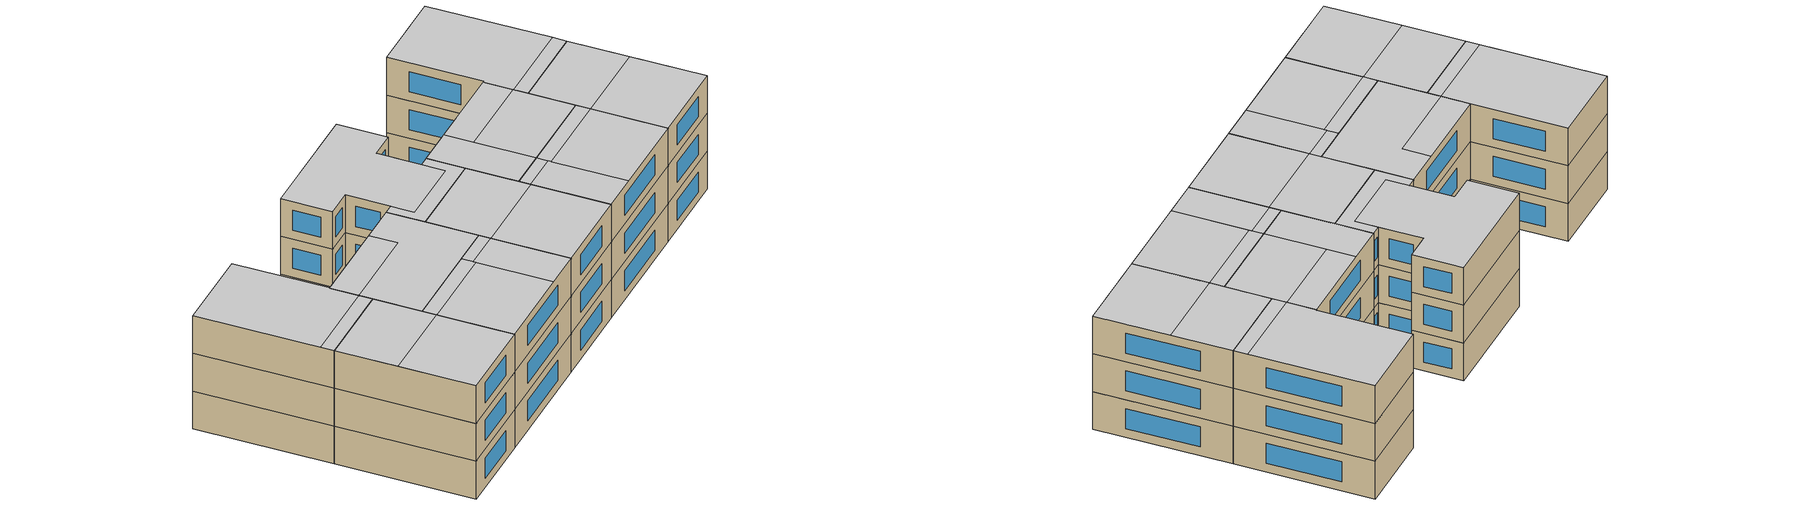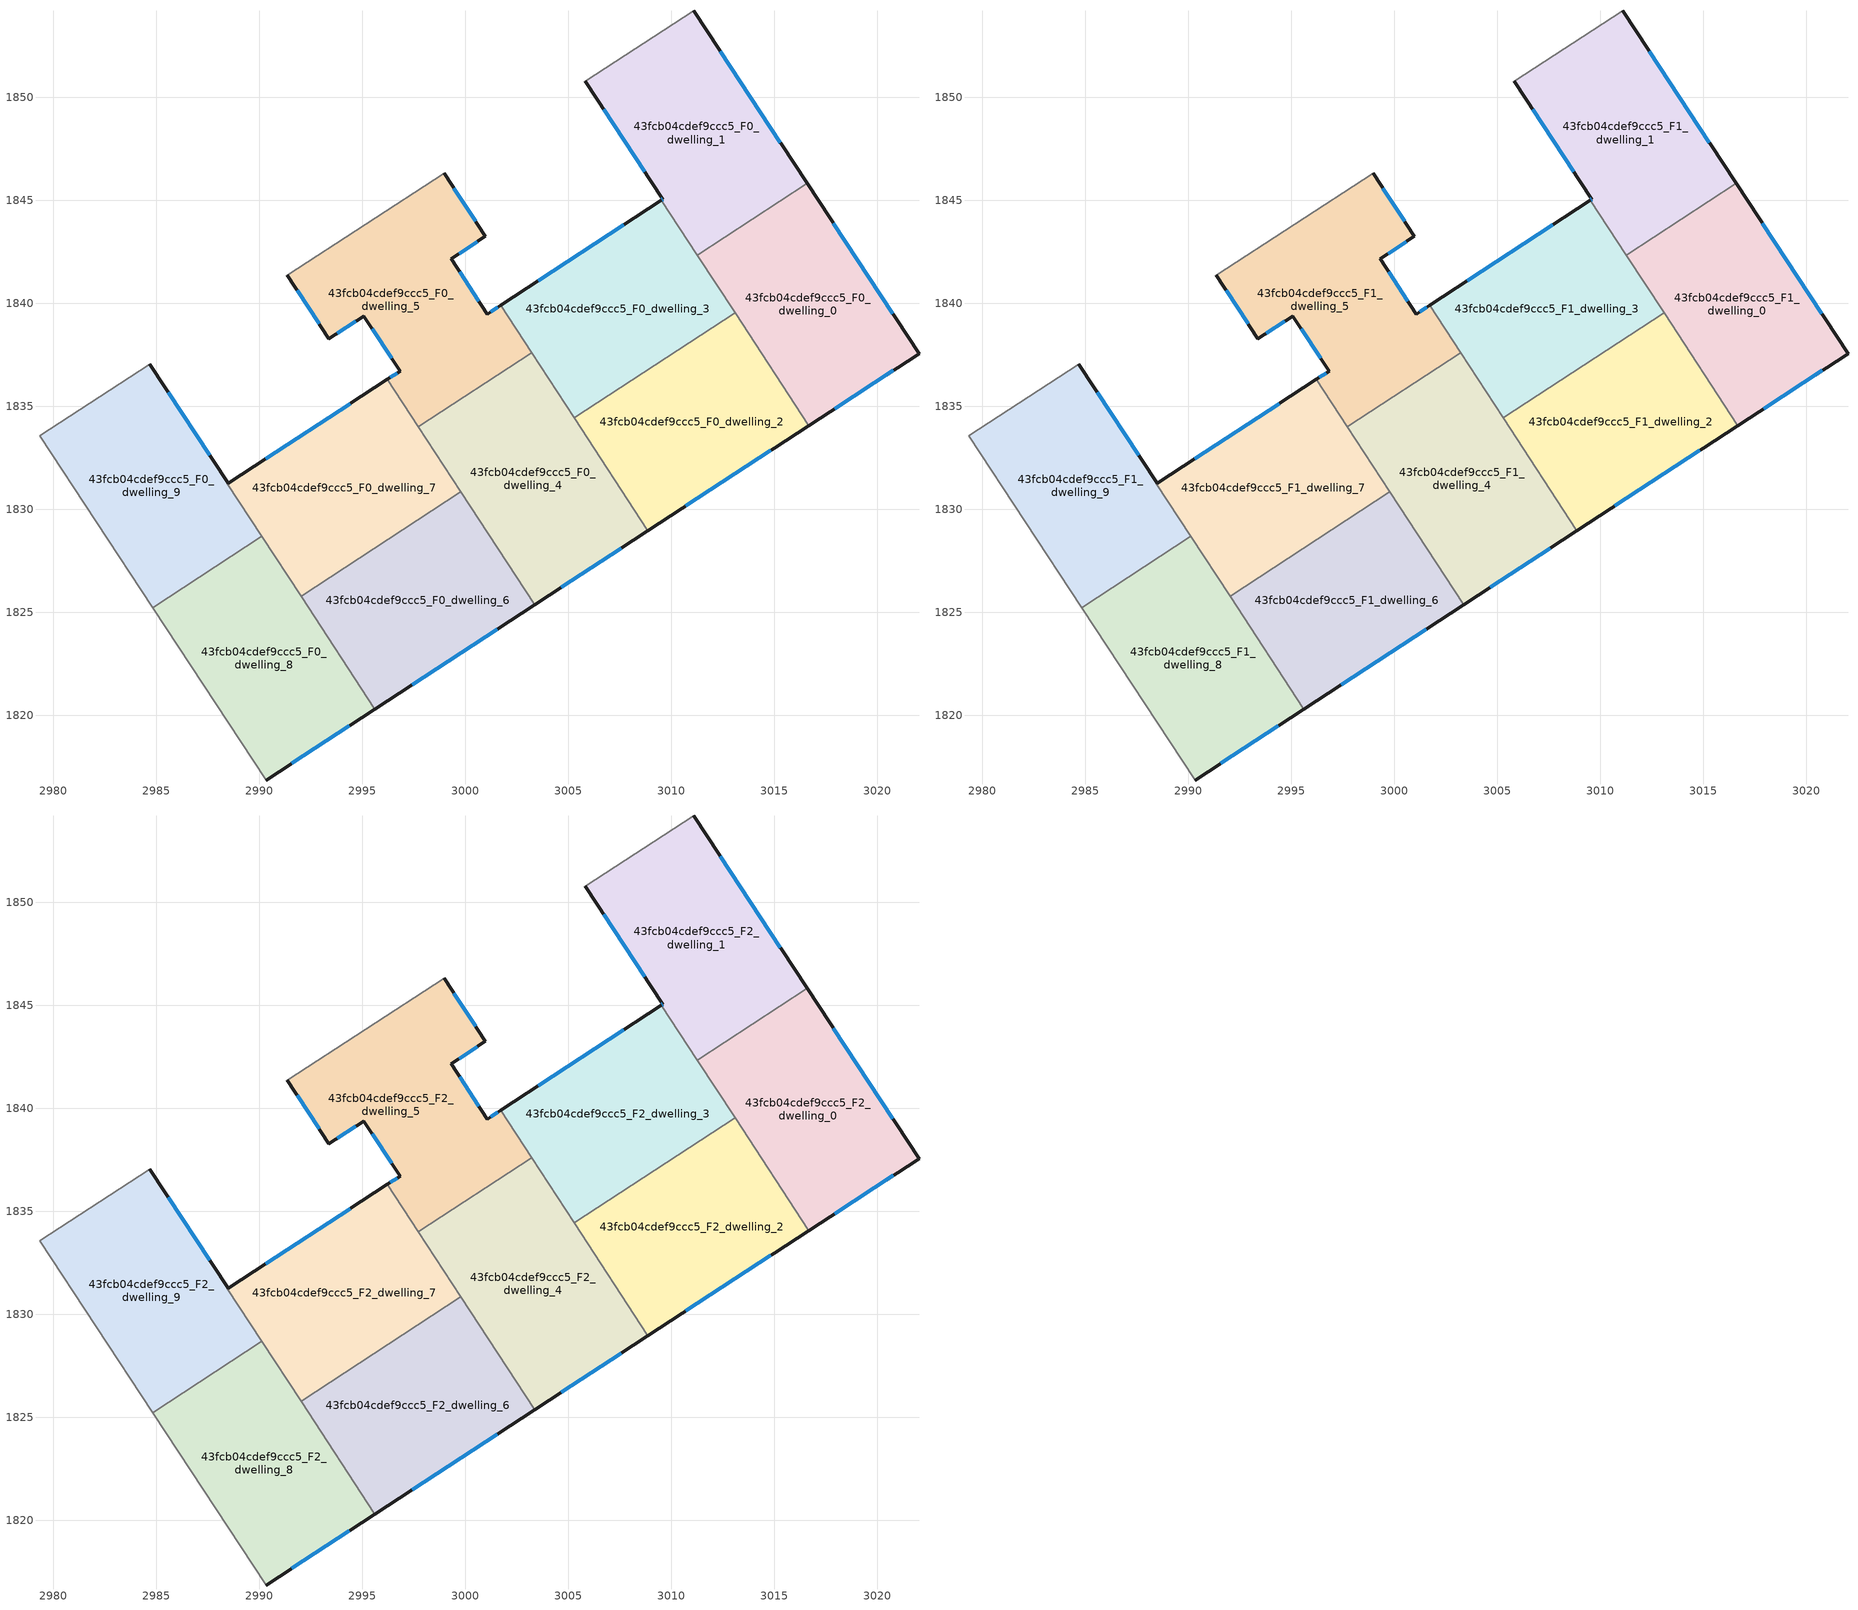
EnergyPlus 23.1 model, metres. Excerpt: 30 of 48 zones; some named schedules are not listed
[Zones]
43fcb04cdef9ccc5_F0_dwelling_0
 floor ground (EU_floor_Construction): 3016.59,1845.83 3022.02,1837.57 3016.67,1834.07 3011.26,1842.34 z0
 wall outside (EU_wall_Construction): 3016.67,1834.07 3022.02,1837.57 3016.59,1845.83 z0:3
 wall to 43fcb04cdef9ccc5_F0_dwelling_1 (EU_wall_Construction): 3016.59,1845.83 3011.26,1842.34 z0:3
 wall to 43fcb04cdef9ccc5_F0_dwelling_2 (EU_wall_Construction): 3013.09,1839.54 3016.67,1834.07 z0:3
 wall to 43fcb04cdef9ccc5_F0_dwelling_3 (EU_wall_Construction): 3011.26,1842.34 3013.09,1839.54 z0:3
 window (EU_Window_Construction): 3020.74,1839.51 3017.86,1843.89 / 3017.92,1834.89 3020.76,1836.75 z0.7:2.3
43fcb04cdef9ccc5_F0_dwelling_1
 floor ground (EU_floor_Construction): 3011.08,1854.2 3016.59,1845.83 3011.26,1842.34 3009.52,1845.01 3009.59,1845.06 3005.83,1850.78 z0
 wall outside (EU_wall_Construction): 3016.59,1845.83 3011.08,1854.2 / 3005.83,1850.78 3009.59,1845.06 3009.52,1845.01 z0:3
 wall adiabatic (EU_wall_Construction): 3011.08,1854.2 3005.83,1850.78 z0:3
 wall to 43fcb04cdef9ccc5_F0_dwelling_3 (EU_wall_Construction): 3009.52,1845.01 3011.26,1842.34 z0:3
 window (EU_Window_Construction): 3015.29,1847.79 3012.37,1852.23 / 3009.57,1845.05 3009.53,1845.02 / 3006.71,1849.43 3008.71,1846.4 z0.7:2.3
43fcb04cdef9ccc5_F0_dwelling_2
 floor ground (EU_floor_Construction): 3013.09,1839.54 3016.67,1834.07 3008.87,1828.97 3005.29,1834.44 z0
 wall outside (EU_wall_Construction): 3008.87,1828.97 3016.67,1834.07 z0:3
 wall to 43fcb04cdef9ccc5_F0_dwelling_3 (EU_wall_Construction): 3013.09,1839.54 3005.29,1834.44 z0:3
 wall to 43fcb04cdef9ccc5_F0_dwelling_4 (EU_wall_Construction): 3005.29,1834.44 3008.87,1828.97 z0:3
 window (EU_Window_Construction): 3010.7,1830.17 3014.84,1832.87 z0.7:2.3
43fcb04cdef9ccc5_F0_dwelling_3
 floor ground (EU_floor_Construction): 3009.52,1845.01 3013.09,1839.54 3005.29,1834.44 3001.72,1839.91 z0
 wall outside (EU_wall_Construction): 3009.52,1845.01 3001.72,1839.91 z0:3
 wall to 43fcb04cdef9ccc5_F0_dwelling_5 (EU_wall_Construction): 3001.72,1839.91 3003.22,1837.6 z0:3
 wall to 43fcb04cdef9ccc5_F0_dwelling_4 (EU_wall_Construction): 3003.22,1837.6 3005.29,1834.44 z0:3
 window (EU_Window_Construction): 3007.69,1843.81 3003.55,1841.1 z0.7:2.3
43fcb04cdef9ccc5_F0_dwelling_4
 floor ground (EU_floor_Construction): 3003.22,1837.6 3008.87,1828.97 3003.37,1825.38 2997.73,1834.01 z0
 wall outside (EU_wall_Construction): 3003.37,1825.38 3008.87,1828.97 z0:3
 wall to 43fcb04cdef9ccc5_F0_dwelling_5 (EU_wall_Construction): 3003.22,1837.6 2997.73,1834.01 z0:3
 wall to 43fcb04cdef9ccc5_F0_dwelling_6 (EU_wall_Construction): 2999.79,1830.86 3003.37,1825.38 z0:3
 wall to 43fcb04cdef9ccc5_F0_dwelling_7 (EU_wall_Construction): 2997.73,1834.01 2999.79,1830.86 z0:3
 window (EU_Window_Construction): 3004.66,1826.22 3007.58,1828.13 z0.7:2.3
43fcb04cdef9ccc5_F0_dwelling_5
 floor ground (EU_floor_Construction): 3000.98,1843.26 2999.32,1842.16 3001.08,1839.49 3001.72,1839.91 3003.22,1837.6 2997.73,1834.01 2996.22,1836.31 2996.83,1836.71 2995.08,1839.39 2993.38,1838.28 2991.36,1841.37 2998.97,1846.32 z0
 wall outside (EU_wall_Construction): 3001.72,1839.91 3001.08,1839.49 2999.32,1842.16 3000.98,1843.26 2998.97,1846.32 / 2991.36,1841.37 2993.38,1838.28 2995.08,1839.39 2996.83,1836.71 2996.22,1836.31 z0:3
 wall adiabatic (EU_wall_Construction): 2998.97,1846.32 2991.36,1841.37 z0:3
 wall to 43fcb04cdef9ccc5_F0_dwelling_7 (EU_wall_Construction): 2996.22,1836.31 2997.73,1834.01 z0:3
 window (EU_Window_Construction): 3000.51,1843.98 2999.44,1845.6 / 2999.71,1842.42 3000.59,1843 / 3000.66,1840.11 2999.73,1841.53 / 3001.57,1839.81 3001.23,1839.58 / 2996.69,1836.62 2996.37,1836.4 / 2995.49,1838.76 2996.42,1837.34 / 2993.78,1838.54 2994.68,1839.13 / 2991.83,1840.65 2992.91,1839.01 z0.7:2.3
43fcb04cdef9ccc5_F0_dwelling_6
 floor ground (EU_floor_Construction): 2999.79,1830.86 3003.37,1825.38 2995.61,1820.3 2992.03,1825.78 z0
 wall outside (EU_wall_Construction): 2995.61,1820.3 3003.37,1825.38 z0:3
 wall to 43fcb04cdef9ccc5_F0_dwelling_7 (EU_wall_Construction): 2999.79,1830.86 2992.03,1825.78 z0:3
 wall to 43fcb04cdef9ccc5_F0_dwelling_8 (EU_wall_Construction): 2992.03,1825.78 2995.61,1820.3 z0:3
 window (EU_Window_Construction): 2997.43,1821.49 3001.55,1824.19 z0.7:2.3
43fcb04cdef9ccc5_F0_dwelling_7
 floor ground (EU_floor_Construction): 2996.22,1836.31 2999.79,1830.86 2992.03,1825.78 2988.46,1831.24 2988.5,1831.27 z0
 wall outside (EU_wall_Construction): 2996.22,1836.31 2988.5,1831.27 z0:3
 wall to 43fcb04cdef9ccc5_F0_dwelling_9 (EU_wall_Construction): 2988.49,1831.27 2988.46,1831.24 2990.13,1828.69 z0:3
 wall to 43fcb04cdef9ccc5_F0_dwelling_8 (EU_wall_Construction): 2990.13,1828.69 2992.03,1825.78 z0:3
 window (EU_Window_Construction): 2994.41,1835.13 2990.31,1832.45 z0.7:2.3
43fcb04cdef9ccc5_F0_dwelling_8
 floor ground (EU_floor_Construction): 2990.13,1828.69 2995.61,1820.3 2990.35,1816.86 2984.84,1825.23 z0
 wall outside (EU_wall_Construction): 2990.35,1816.86 2995.61,1820.3 z0:3
 wall adiabatic (EU_wall_Construction): 2984.84,1825.23 2990.35,1816.86 z0:3
 wall to 43fcb04cdef9ccc5_F0_dwelling_9 (EU_wall_Construction): 2990.13,1828.69 2984.84,1825.23 z0:3
 window (EU_Window_Construction): 2991.58,1817.67 2994.37,1819.5 z0.7:2.3
43fcb04cdef9ccc5_F0_dwelling_9
 floor ground (EU_floor_Construction): 2984.69,1837.04 2988.49,1831.27 2988.46,1831.24 2990.13,1828.69 2984.84,1825.23 2979.36,1833.57 z0
 wall outside (EU_wall_Construction): 2988.49,1831.27 2984.69,1837.04 z0:3
 wall adiabatic (EU_wall_Construction): 2984.69,1837.04 2979.36,1833.57 2984.84,1825.23 z0:3
 window (EU_Window_Construction): 2987.6,1832.62 2985.59,1835.69 z0.7:2.3
43fcb04cdef9ccc5_F1_dwelling_0
 floor to 43fcb04cdef9ccc5_F0_dwelling_0 (EU_floor_Construction): 3016.59,1845.83 3022.02,1837.57 3016.67,1834.07 3011.26,1842.34 z3
 wall outside (EU_wall_Construction): 3016.67,1834.07 3022.02,1837.57 3016.59,1845.83 z3:6
 wall to 43fcb04cdef9ccc5_F1_dwelling_1 (EU_wall_Construction): 3016.59,1845.83 3011.26,1842.34 z3:6
 wall to 43fcb04cdef9ccc5_F1_dwelling_2 (EU_wall_Construction): 3013.09,1839.54 3016.67,1834.07 z3:6
 wall to 43fcb04cdef9ccc5_F1_dwelling_3 (EU_wall_Construction): 3011.26,1842.34 3013.09,1839.54 z3:6
 window (EU_Window_Construction): 3020.74,1839.51 3017.86,1843.89 / 3017.92,1834.89 3020.76,1836.75 z3.7:5.3
43fcb04cdef9ccc5_F1_dwelling_1
 floor to 43fcb04cdef9ccc5_F0_dwelling_1 (EU_floor_Construction): 3011.08,1854.2 3016.59,1845.83 3011.26,1842.34 3009.52,1845.01 3009.59,1845.06 3005.83,1850.78 z3
 wall outside (EU_wall_Construction): 3016.59,1845.83 3011.08,1854.2 / 3005.83,1850.78 3009.59,1845.06 3009.52,1845.01 z3:6
 wall adiabatic (EU_wall_Construction): 3011.08,1854.2 3005.83,1850.78 z3:6
 wall to 43fcb04cdef9ccc5_F1_dwelling_3 (EU_wall_Construction): 3009.52,1845.01 3011.26,1842.34 z3:6
 window (EU_Window_Construction): 3015.29,1847.79 3012.37,1852.23 / 3009.57,1845.05 3009.53,1845.02 / 3006.71,1849.43 3008.71,1846.4 z3.7:5.3
43fcb04cdef9ccc5_F1_dwelling_2
 floor to 43fcb04cdef9ccc5_F0_dwelling_2 (EU_floor_Construction): 3013.09,1839.54 3016.67,1834.07 3008.87,1828.97 3005.29,1834.44 z3
 wall outside (EU_wall_Construction): 3008.87,1828.97 3016.67,1834.07 z3:6
 wall to 43fcb04cdef9ccc5_F1_dwelling_3 (EU_wall_Construction): 3013.09,1839.54 3005.29,1834.44 z3:6
 wall to 43fcb04cdef9ccc5_F1_dwelling_4 (EU_wall_Construction): 3005.29,1834.44 3008.87,1828.97 z3:6
 window (EU_Window_Construction): 3010.7,1830.17 3014.84,1832.87 z3.7:5.3
43fcb04cdef9ccc5_F1_dwelling_3
 floor to 43fcb04cdef9ccc5_F0_dwelling_3 (EU_floor_Construction): 3009.52,1845.01 3013.09,1839.54 3005.29,1834.44 3001.72,1839.91 z3
 wall outside (EU_wall_Construction): 3009.52,1845.01 3001.72,1839.91 z3:6
 wall to 43fcb04cdef9ccc5_F1_dwelling_5 (EU_wall_Construction): 3001.72,1839.91 3003.22,1837.6 z3:6
 wall to 43fcb04cdef9ccc5_F1_dwelling_4 (EU_wall_Construction): 3003.22,1837.6 3005.29,1834.44 z3:6
 window (EU_Window_Construction): 3007.69,1843.81 3003.55,1841.1 z3.7:5.3
43fcb04cdef9ccc5_F1_dwelling_4
 floor to 43fcb04cdef9ccc5_F0_dwelling_4 (EU_floor_Construction): 3003.22,1837.6 3008.87,1828.97 3003.37,1825.38 2997.73,1834.01 z3
 wall outside (EU_wall_Construction): 3003.37,1825.38 3008.87,1828.97 z3:6
 wall to 43fcb04cdef9ccc5_F1_dwelling_5 (EU_wall_Construction): 3003.22,1837.6 2997.73,1834.01 z3:6
 wall to 43fcb04cdef9ccc5_F1_dwelling_6 (EU_wall_Construction): 2999.79,1830.86 3003.37,1825.38 z3:6
 wall to 43fcb04cdef9ccc5_F1_dwelling_7 (EU_wall_Construction): 2997.73,1834.01 2999.79,1830.86 z3:6
 window (EU_Window_Construction): 3004.66,1826.22 3007.58,1828.13 z3.7:5.3
43fcb04cdef9ccc5_F1_dwelling_5
 floor to 43fcb04cdef9ccc5_F0_dwelling_5 (EU_floor_Construction): 3000.98,1843.26 2999.32,1842.16 3001.08,1839.49 3001.72,1839.91 3003.22,1837.6 2997.73,1834.01 2996.22,1836.31 2996.83,1836.71 2995.08,1839.39 2993.38,1838.28 2991.36,1841.37 2998.97,1846.32 z3
 wall outside (EU_wall_Construction): 3001.72,1839.91 3001.08,1839.49 2999.32,1842.16 3000.98,1843.26 2998.97,1846.32 / 2991.36,1841.37 2993.38,1838.28 2995.08,1839.39 2996.83,1836.71 2996.22,1836.31 z3:6
 wall adiabatic (EU_wall_Construction): 2998.97,1846.32 2991.36,1841.37 z3:6
 wall to 43fcb04cdef9ccc5_F1_dwelling_7 (EU_wall_Construction): 2996.22,1836.31 2997.73,1834.01 z3:6
 window (EU_Window_Construction): 3000.51,1843.98 2999.44,1845.6 / 2999.71,1842.42 3000.59,1843 / 3000.66,1840.11 2999.73,1841.53 / 3001.57,1839.81 3001.23,1839.58 / 2996.69,1836.62 2996.37,1836.4 / 2995.49,1838.76 2996.42,1837.34 / 2993.78,1838.54 2994.68,1839.13 / 2991.83,1840.65 2992.91,1839.01 z3.7:5.3
43fcb04cdef9ccc5_F1_dwelling_6
 floor to 43fcb04cdef9ccc5_F0_dwelling_6 (EU_floor_Construction): 2999.79,1830.86 3003.37,1825.38 2995.61,1820.3 2992.03,1825.78 z3
 wall outside (EU_wall_Construction): 2995.61,1820.3 3003.37,1825.38 z3:6
 wall to 43fcb04cdef9ccc5_F1_dwelling_7 (EU_wall_Construction): 2999.79,1830.86 2992.03,1825.78 z3:6
 wall to 43fcb04cdef9ccc5_F1_dwelling_8 (EU_wall_Construction): 2992.03,1825.78 2995.61,1820.3 z3:6
 window (EU_Window_Construction): 2997.43,1821.49 3001.55,1824.19 z3.7:5.3
43fcb04cdef9ccc5_F1_dwelling_7
 floor to 43fcb04cdef9ccc5_F0_dwelling_7 (EU_floor_Construction): 2996.22,1836.31 2999.79,1830.86 2992.03,1825.78 2988.46,1831.24 2988.5,1831.27 z3
 wall outside (EU_wall_Construction): 2996.22,1836.31 2988.5,1831.27 z3:6
 wall to 43fcb04cdef9ccc5_F1_dwelling_9 (EU_wall_Construction): 2988.49,1831.27 2988.46,1831.24 2990.13,1828.69 z3:6
 wall to 43fcb04cdef9ccc5_F1_dwelling_8 (EU_wall_Construction): 2990.13,1828.69 2992.03,1825.78 z3:6
 window (EU_Window_Construction): 2994.41,1835.13 2990.31,1832.45 z3.7:5.3
43fcb04cdef9ccc5_F1_dwelling_8
 floor to 43fcb04cdef9ccc5_F0_dwelling_8 (EU_floor_Construction): 2990.13,1828.69 2995.61,1820.3 2990.35,1816.86 2984.84,1825.23 z3
 wall outside (EU_wall_Construction): 2990.35,1816.86 2995.61,1820.3 z3:6
 wall adiabatic (EU_wall_Construction): 2984.84,1825.23 2990.35,1816.86 z3:6
 wall to 43fcb04cdef9ccc5_F1_dwelling_9 (EU_wall_Construction): 2990.13,1828.69 2984.84,1825.23 z3:6
 window (EU_Window_Construction): 2991.58,1817.67 2994.37,1819.5 z3.7:5.3
43fcb04cdef9ccc5_F1_dwelling_9
 floor to 43fcb04cdef9ccc5_F0_dwelling_9 (EU_floor_Construction): 2984.69,1837.04 2988.49,1831.27 2988.46,1831.24 2990.13,1828.69 2984.84,1825.23 2979.36,1833.57 z3
 wall outside (EU_wall_Construction): 2988.49,1831.27 2984.69,1837.04 z3:6
 wall adiabatic (EU_wall_Construction): 2984.69,1837.04 2979.36,1833.57 2984.84,1825.23 z3:6
 window (EU_Window_Construction): 2987.6,1832.62 2985.59,1835.69 z3.7:5.3
43fcb04cdef9ccc5_F2_dwelling_0
 floor to 43fcb04cdef9ccc5_F1_dwelling_0 (EU_floor_Construction): 3016.59,1845.83 3022.02,1837.57 3016.67,1834.07 3011.26,1842.34 z6
 wall outside (EU_wall_Construction): 3016.67,1834.07 3022.02,1837.57 3016.59,1845.83 z6:9
 wall to 43fcb04cdef9ccc5_F2_dwelling_1 (EU_wall_Construction): 3016.59,1845.83 3011.26,1842.34 z6:9
 wall to 43fcb04cdef9ccc5_F2_dwelling_2 (EU_wall_Construction): 3013.09,1839.54 3016.67,1834.07 z6:9
 wall to 43fcb04cdef9ccc5_F2_dwelling_3 (EU_wall_Construction): 3011.26,1842.34 3013.09,1839.54 z6:9
 window (EU_Window_Construction): 3020.74,1839.51 3017.86,1843.89 / 3017.92,1834.89 3020.76,1836.75 z6.7:8.3
 ceiling to 43fcb04cdef9ccc5_F3_dwelling_8 (EU_floor_Construction): 3022.02,1837.57 3019.02,1842.13 3013.68,1838.64 3016.67,1834.07 z9
 ceiling to 43fcb04cdef9ccc5_F3_dwelling_7 (EU_floor_Construction): 3019.02,1842.13 3016.59,1845.83 3011.26,1842.35 3013.68,1838.64 z9
43fcb04cdef9ccc5_F2_dwelling_1
 floor to 43fcb04cdef9ccc5_F1_dwelling_1 (EU_floor_Construction): 3011.08,1854.2 3016.59,1845.83 3011.26,1842.34 3009.52,1845.01 3009.59,1845.06 3005.83,1850.78 z6
 wall outside (EU_wall_Construction): 3016.59,1845.83 3011.08,1854.2 / 3005.83,1850.78 3009.59,1845.06 3009.52,1845.01 z6:9
 wall adiabatic (EU_wall_Construction): 3011.08,1854.2 3005.83,1850.78 z6:9
 wall to 43fcb04cdef9ccc5_F2_dwelling_3 (EU_wall_Construction): 3009.52,1845.01 3011.26,1842.34 z6:9
 window (EU_Window_Construction): 3015.29,1847.79 3012.37,1852.23 / 3009.57,1845.05 3009.53,1845.02 / 3006.71,1849.43 3008.71,1846.4 z6.7:8.3
 ceiling to 43fcb04cdef9ccc5_F3_dwelling_6 (EU_floor_Construction): 3016.01,1846.71 3011.08,1854.2 3005.83,1850.78 3009.59,1845.06 3009.52,1845.01 3010.68,1843.23 z9
 ceiling to 43fcb04cdef9ccc5_F3_dwelling_7 (EU_floor_Construction): 3016.59,1845.83 3016.01,1846.71 3010.68,1843.23 3011.26,1842.35 z9
43fcb04cdef9ccc5_F2_dwelling_2
 floor to 43fcb04cdef9ccc5_F1_dwelling_2 (EU_floor_Construction): 3013.09,1839.54 3016.67,1834.07 3008.87,1828.97 3005.29,1834.44 z6
 wall outside (EU_wall_Construction): 3008.87,1828.97 3016.67,1834.07 z6:9
 wall to 43fcb04cdef9ccc5_F2_dwelling_3 (EU_wall_Construction): 3013.09,1839.54 3005.29,1834.44 z6:9
 wall to 43fcb04cdef9ccc5_F2_dwelling_4 (EU_wall_Construction): 3005.29,1834.44 3008.87,1828.97 z6:9
 window (EU_Window_Construction): 3010.7,1830.17 3014.84,1832.87 z6.7:8.3
 ceiling to 43fcb04cdef9ccc5_F3_dwelling_8 (EU_floor_Construction): 3016.67,1834.07 3013.68,1838.64 3008.29,1835.12 3011.28,1830.55 z9
 ceiling to 43fcb04cdef9ccc5_F3_dwelling_5 (EU_floor_Construction): 3011.28,1830.55 3008.16,1835.32 3005.75,1833.74 3008.87,1828.97 z9
 ceiling to 43fcb04cdef9ccc5_F3_dwelling_7 (EU_floor_Construction): 3013.68,1838.64 3013.09,1839.54 3007.7,1836.01 3008.29,1835.12 z9
 ceiling adiabatic (EU_roof_Construction): 3008.16,1835.32 3007.7,1836.01 3005.29,1834.44 3005.75,1833.74 z9
43fcb04cdef9ccc5_F2_dwelling_3
 floor to 43fcb04cdef9ccc5_F1_dwelling_3 (EU_floor_Construction): 3009.52,1845.01 3013.09,1839.54 3005.29,1834.44 3001.72,1839.91 z6
 wall outside (EU_wall_Construction): 3009.52,1845.01 3001.72,1839.91 z6:9
 wall to 43fcb04cdef9ccc5_F2_dwelling_5 (EU_wall_Construction): 3001.72,1839.91 3003.22,1837.6 z6:9
 wall to 43fcb04cdef9ccc5_F2_dwelling_4 (EU_wall_Construction): 3003.22,1837.6 3005.29,1834.44 z6:9
 window (EU_Window_Construction): 3007.69,1843.81 3003.55,1841.1 z6.7:8.3
 ceiling to 43fcb04cdef9ccc5_F3_dwelling_7 (EU_floor_Construction): 3013.09,1839.54 3010.68,1843.23 3005.29,1839.7 3007.7,1836.01 z9
 ceiling to 43fcb04cdef9ccc5_F3_dwelling_6 (EU_floor_Construction): 3010.68,1843.23 3009.52,1845.01 3004.13,1841.48 3005.29,1839.7 z9
 ceiling to 43fcb04cdef9ccc5_F3_dwelling_4 (EU_floor_Construction): 3007.7,1836.01 3004.13,1841.48 3001.72,1839.91 3005.29,1834.44 z9
43fcb04cdef9ccc5_F2_dwelling_4
 floor to 43fcb04cdef9ccc5_F1_dwelling_4 (EU_floor_Construction): 3003.22,1837.6 3008.87,1828.97 3003.37,1825.38 2997.73,1834.01 z6
 wall outside (EU_wall_Construction): 3003.37,1825.38 3008.87,1828.97 z6:9
 wall to 43fcb04cdef9ccc5_F2_dwelling_5 (EU_wall_Construction): 3003.22,1837.6 2997.73,1834.01 z6:9
 wall to 43fcb04cdef9ccc5_F2_dwelling_6 (EU_wall_Construction): 2999.79,1830.86 3003.37,1825.38 z6:9
 wall to 43fcb04cdef9ccc5_F2_dwelling_7 (EU_wall_Construction): 2997.73,1834.01 2999.79,1830.86 z6:9
 window (EU_Window_Construction): 3004.66,1826.22 3007.58,1828.13 z6.7:8.3
 ceiling adiabatic (EU_roof_Construction): 3005.75,1833.74 3003.22,1837.6 2997.73,1834.01 3000.25,1830.15 z9
 ceiling to 43fcb04cdef9ccc5_F3_dwelling_5 (EU_floor_Construction): 3008.87,1828.97 3005.75,1833.74 3000.25,1830.15 3003.37,1825.38 z9
43fcb04cdef9ccc5_F2_dwelling_5
 floor to 43fcb04cdef9ccc5_F1_dwelling_5 (EU_floor_Construction): 3000.98,1843.26 2999.32,1842.16 3001.08,1839.49 3001.72,1839.91 3003.22,1837.6 2997.73,1834.01 2996.22,1836.31 2996.83,1836.71 2995.08,1839.39 2993.38,1838.28 2991.36,1841.37 2998.97,1846.32 z6
 wall outside (EU_wall_Construction): 3001.72,1839.91 3001.08,1839.49 2999.32,1842.16 3000.98,1843.26 2998.97,1846.32 / 2991.36,1841.37 2993.38,1838.28 2995.08,1839.39 2996.83,1836.71 2996.22,1836.31 z6:9
 wall adiabatic (EU_wall_Construction): 2998.97,1846.32 2991.36,1841.37 z6:9
 wall to 43fcb04cdef9ccc5_F2_dwelling_7 (EU_wall_Construction): 2996.22,1836.31 2997.73,1834.01 z6:9
 window (EU_Window_Construction): 3000.51,1843.98 2999.44,1845.6 / 2999.71,1842.42 3000.59,1843 / 3000.66,1840.11 2999.73,1841.53 / 3001.57,1839.81 3001.23,1839.58 / 2996.69,1836.62 2996.37,1836.4 / 2995.49,1838.76 2996.42,1837.34 / 2993.78,1838.54 2994.68,1839.13 / 2991.83,1840.65 2992.91,1839.01 z6.7:8.3
 ceiling to 43fcb04cdef9ccc5_F3_dwelling_3 (EU_floor_Construction): 3001.99,1838.09 2999.32,1842.16 3000.98,1843.26 2998.97,1846.32 2991.36,1841.37 2993.38,1838.28 2995.08,1839.39 2997.74,1835.32 z9
 ceiling to 43fcb04cdef9ccc5_F3_dwelling_4 (EU_floor_Construction): 3003.22,1837.6 3001.72,1839.91 3001.08,1839.49 3001.99,1838.09 2997.74,1835.32 2996.83,1836.71 2996.22,1836.31 2997.73,1834.01 z9
43fcb04cdef9ccc5_F2_dwelling_6
 floor to 43fcb04cdef9ccc5_F1_dwelling_6 (EU_floor_Construction): 2999.79,1830.86 3003.37,1825.38 2995.61,1820.3 2992.03,1825.78 z6
 wall outside (EU_wall_Construction): 2995.61,1820.3 3003.37,1825.38 z6:9
 wall to 43fcb04cdef9ccc5_F2_dwelling_7 (EU_wall_Construction): 2999.79,1830.86 2992.03,1825.78 z6:9
 wall to 43fcb04cdef9ccc5_F2_dwelling_8 (EU_wall_Construction): 2992.03,1825.78 2995.61,1820.3 z6:9
 window (EU_Window_Construction): 2997.43,1821.49 3001.55,1824.19 z6.7:8.3
 ceiling to 43fcb04cdef9ccc5_F3_dwelling_5 (EU_floor_Construction): 3003.37,1825.38 3000.25,1830.15 2997.86,1828.59 3000.98,1823.82 z9
 ceiling to 43fcb04cdef9ccc5_F3_dwelling_1 (EU_floor_Construction): 2997.96,1828.43 2997.4,1829.29 2992.03,1825.78 2992.59,1824.92 z9
 ceiling adiabatic (EU_roof_Construction): 3000.25,1830.15 2999.79,1830.86 2997.4,1829.29 2997.96,1828.43 2997.86,1828.59 z9; 3000.98,1823.82 2997.96,1828.43 2992.59,1824.92 2992.03,1825.78 2995.61,1820.3 z9
43fcb04cdef9ccc5_F2_dwelling_7
 floor to 43fcb04cdef9ccc5_F1_dwelling_7 (EU_floor_Construction): 2996.22,1836.31 2999.79,1830.86 2992.03,1825.78 2988.46,1831.24 2988.5,1831.27 z6
 wall outside (EU_wall_Construction): 2996.22,1836.31 2988.5,1831.27 z6:9
 wall to 43fcb04cdef9ccc5_F2_dwelling_9 (EU_wall_Construction): 2988.49,1831.27 2988.46,1831.24 2990.13,1828.69 z6:9
 wall to 43fcb04cdef9ccc5_F2_dwelling_8 (EU_wall_Construction): 2990.13,1828.69 2992.03,1825.78 z6:9
 window (EU_Window_Construction): 2994.41,1835.13 2990.31,1832.45 z6.7:8.3
 ceiling to 43fcb04cdef9ccc5_F3_dwelling_0 (EU_floor_Construction): 2994.95,1833.04 2993.83,1834.75 2988.49,1831.27 2988.46,1831.24 2989.58,1829.53 z9
 ceiling adiabatic (EU_roof_Construction): 2999.79,1830.86 2996.22,1836.31 2993.83,1834.75 2994.95,1833.04 2989.58,1829.53 2992.03,1825.78 z9
43fcb04cdef9ccc5_F2_dwelling_8
 floor to 43fcb04cdef9ccc5_F1_dwelling_8 (EU_floor_Construction): 2990.13,1828.69 2995.61,1820.3 2990.35,1816.86 2984.84,1825.23 z6
 wall outside (EU_wall_Construction): 2990.35,1816.86 2995.61,1820.3 z6:9
 wall adiabatic (EU_wall_Construction): 2984.84,1825.23 2990.35,1816.86 z6:9
 wall to 43fcb04cdef9ccc5_F2_dwelling_9 (EU_wall_Construction): 2990.13,1828.69 2984.84,1825.23 z6:9
 window (EU_Window_Construction): 2991.58,1817.67 2994.37,1819.5 z6.7:8.3
 ceiling to 43fcb04cdef9ccc5_F3_dwelling_2 (EU_floor_Construction): 2995.61,1820.3 2992.59,1824.92 2987.32,1821.47 2990.35,1816.86 z9
 ceiling to 43fcb04cdef9ccc5_F3_dwelling_1 (EU_floor_Construction): 2992.59,1824.92 2990.13,1828.69 2984.84,1825.23 2987.32,1821.47 z9
43fcb04cdef9ccc5_F2_dwelling_9
 floor to 43fcb04cdef9ccc5_F1_dwelling_9 (EU_floor_Construction): 2984.69,1837.04 2988.49,1831.27 2988.46,1831.24 2990.13,1828.69 2984.84,1825.23 2979.36,1833.57 z6
 wall outside (EU_wall_Construction): 2988.49,1831.27 2984.69,1837.04 z6:9
 wall adiabatic (EU_wall_Construction): 2984.69,1837.04 2979.36,1833.57 2984.84,1825.23 z6:9
 window (EU_Window_Construction): 2987.6,1832.62 2985.59,1835.69 z6.7:8.3
 ceiling to 43fcb04cdef9ccc5_F3_dwelling_0 (EU_floor_Construction): 2989.58,1829.53 2988.46,1831.24 2988.49,1831.27 2984.69,1837.04 2979.36,1833.57 2984.29,1826.07 z9
 ceiling to 43fcb04cdef9ccc5_F3_dwelling_1 (EU_floor_Construction): 2990.13,1828.69 2989.58,1829.53 2984.29,1826.07 2984.84,1825.23 z9
[Building]
EU S2 Campaign: North Axis=0; Terrain=City; Solar Distribution=FullExterior
[Site:Location]
Budapest.Ferenc.Liszt.Intl.AP: Latitude=47.437; Longitude=19.256; Time Zone=1; Elevation=185
[SizingPeriod:WeatherFileDays]
AnnualSizingPeriod: Begin Month=1; Begin Day of Month=1; End Month=12; End Day of Month=31; Day of Week for Start Day=Monday; Use Weather File Daylight Saving Period=No; Use Weather File Rain and Snow Indicators=No
[MATERIAL]
EU_InternalMass_Material: Roughness=MediumRough; Thickness=0.1; Conductivity=1; Density=1800; Specific Heat=900; Thermal Absorptance=0.9; Solar Absorptance=0.7; Visible Absorptance=0.7
[MATERIAL:NOMASS] Roughness=MediumRough; Thermal Absorptance=0.9; Solar Absorptance=0.7; Visible Absorptance=0.7
Name | Thermal Resistance
EU_wall_NoMass | 0.832559
EU_roof_NoMass | 1.39638
EU_floor_NoMass | 0.872794
[WINDOWMATERIAL:SIMPLEGLAZINGSYSTEM]
EU_Window_SimpleGlazing: UFactor=2.79869; Solar Heat Gain Coefficient=0.75; Visible Transmittance=0.75
[CONSTRUCTION]
EU_wall_Construction: EU_wall_NoMass
EU_roof_Construction: EU_roof_NoMass
EU_floor_Construction: EU_floor_NoMass
EU_Window_Construction: EU_Window_SimpleGlazing
EU_InternalMass_Construction: EU_InternalMass_Material
[ZONE] Type=1; Multiplier=1; Ceiling Height=autocalculate; Floor Area=autocalculate; Part of Total Floor Area=Yes
Name | Volume
43fcb04cdef9ccc5_F0_dwelling_0; 43fcb04cdef9ccc5_F1_dwelling_0; 43fcb04cdef9ccc5_F2_dwelling_0 | 189.313
43fcb04cdef9ccc5_F0_dwelling_1; 43fcb04cdef9ccc5_F1_dwelling_1; 43fcb04cdef9ccc5_F2_dwelling_1 | 189.312
43fcb04cdef9ccc5_F0_dwelling_2; 43fcb04cdef9ccc5_F1_dwelling_2; 43fcb04cdef9ccc5_F2_dwelling_2 | 182.651
43fcb04cdef9ccc5_F0_dwelling_3; 43fcb04cdef9ccc5_F1_dwelling_3; 43fcb04cdef9ccc5_F2_dwelling_3 | 182.656
43fcb04cdef9ccc5_F0_dwelling_4; 43fcb04cdef9ccc5_F1_dwelling_4; 43fcb04cdef9ccc5_F2_dwelling_4 | 203.193
43fcb04cdef9ccc5_F0_dwelling_5; 43fcb04cdef9ccc5_F1_dwelling_5; 43fcb04cdef9ccc5_F2_dwelling_5 | 203.183
43fcb04cdef9ccc5_F0_dwelling_6; 43fcb04cdef9ccc5_F1_dwelling_6; 43fcb04cdef9ccc5_F2_dwelling_6 | 182.087
43fcb04cdef9ccc5_F0_dwelling_7; 43fcb04cdef9ccc5_F1_dwelling_7; 43fcb04cdef9ccc5_F2_dwelling_7 | 181.439
43fcb04cdef9ccc5_F0_dwelling_8; 43fcb04cdef9ccc5_F1_dwelling_8; 43fcb04cdef9ccc5_F2_dwelling_8 | 189.319
43fcb04cdef9ccc5_F0_dwelling_9; 43fcb04cdef9ccc5_F1_dwelling_9; 43fcb04cdef9ccc5_F2_dwelling_9 | 190.006
[INTERNALMASS] Construction=EU_InternalMass_Construction
Name | Zone or ZoneList | Surface Area
43fcb04cdef9ccc5_F0_dwelling_0_EU_InternalMass | 43fcb04cdef9ccc5_F0_dwelling_0 | 63.1034
43fcb04cdef9ccc5_F0_dwelling_1_EU_InternalMass | 43fcb04cdef9ccc5_F0_dwelling_1 | 63.1029
43fcb04cdef9ccc5_F0_dwelling_2_EU_InternalMass | 43fcb04cdef9ccc5_F0_dwelling_2 | 60.8845
43fcb04cdef9ccc5_F0_dwelling_3_EU_InternalMass | 43fcb04cdef9ccc5_F0_dwelling_3 | 60.8876
43fcb04cdef9ccc5_F0_dwelling_4_EU_InternalMass | 43fcb04cdef9ccc5_F0_dwelling_4 | 67.7297
43fcb04cdef9ccc5_F0_dwelling_5_EU_InternalMass | 43fcb04cdef9ccc5_F0_dwelling_5 | 67.7267
43fcb04cdef9ccc5_F0_dwelling_6_EU_InternalMass | 43fcb04cdef9ccc5_F0_dwelling_6 | 60.6961
43fcb04cdef9ccc5_F0_dwelling_7_EU_InternalMass | 43fcb04cdef9ccc5_F0_dwelling_7 | 60.4776
43fcb04cdef9ccc5_F0_dwelling_8_EU_InternalMass | 43fcb04cdef9ccc5_F0_dwelling_8 | 63.1072
43fcb04cdef9ccc5_F0_dwelling_9_EU_InternalMass | 43fcb04cdef9ccc5_F0_dwelling_9 | 63.3369
43fcb04cdef9ccc5_F1_dwelling_0_EU_InternalMass | 43fcb04cdef9ccc5_F1_dwelling_0 | 63.1034
43fcb04cdef9ccc5_F1_dwelling_1_EU_InternalMass | 43fcb04cdef9ccc5_F1_dwelling_1 | 63.1029
43fcb04cdef9ccc5_F1_dwelling_2_EU_InternalMass | 43fcb04cdef9ccc5_F1_dwelling_2 | 60.8845
43fcb04cdef9ccc5_F1_dwelling_3_EU_InternalMass | 43fcb04cdef9ccc5_F1_dwelling_3 | 60.8876
43fcb04cdef9ccc5_F1_dwelling_4_EU_InternalMass | 43fcb04cdef9ccc5_F1_dwelling_4 | 67.7297
43fcb04cdef9ccc5_F1_dwelling_5_EU_InternalMass | 43fcb04cdef9ccc5_F1_dwelling_5 | 67.7267
43fcb04cdef9ccc5_F1_dwelling_6_EU_InternalMass | 43fcb04cdef9ccc5_F1_dwelling_6 | 60.6961
43fcb04cdef9ccc5_F1_dwelling_7_EU_InternalMass | 43fcb04cdef9ccc5_F1_dwelling_7 | 60.4776
43fcb04cdef9ccc5_F1_dwelling_8_EU_InternalMass | 43fcb04cdef9ccc5_F1_dwelling_8 | 63.1072
43fcb04cdef9ccc5_F1_dwelling_9_EU_InternalMass | 43fcb04cdef9ccc5_F1_dwelling_9 | 63.3369
43fcb04cdef9ccc5_F2_dwelling_0_EU_InternalMass | 43fcb04cdef9ccc5_F2_dwelling_0 | 63.1034
43fcb04cdef9ccc5_F2_dwelling_1_EU_InternalMass | 43fcb04cdef9ccc5_F2_dwelling_1 | 63.1029
43fcb04cdef9ccc5_F2_dwelling_2_EU_InternalMass | 43fcb04cdef9ccc5_F2_dwelling_2 | 60.8845
43fcb04cdef9ccc5_F2_dwelling_3_EU_InternalMass | 43fcb04cdef9ccc5_F2_dwelling_3 | 60.8876
43fcb04cdef9ccc5_F2_dwelling_4_EU_InternalMass | 43fcb04cdef9ccc5_F2_dwelling_4 | 67.7297
43fcb04cdef9ccc5_F2_dwelling_5_EU_InternalMass | 43fcb04cdef9ccc5_F2_dwelling_5 | 67.7267
43fcb04cdef9ccc5_F2_dwelling_6_EU_InternalMass | 43fcb04cdef9ccc5_F2_dwelling_6 | 60.6961
43fcb04cdef9ccc5_F2_dwelling_7_EU_InternalMass | 43fcb04cdef9ccc5_F2_dwelling_7 | 60.4776
43fcb04cdef9ccc5_F2_dwelling_8_EU_InternalMass | 43fcb04cdef9ccc5_F2_dwelling_8 | 63.1072
43fcb04cdef9ccc5_F2_dwelling_9_EU_InternalMass | 43fcb04cdef9ccc5_F2_dwelling_9 | 63.3369
[OTHEREQUIPMENT] Fuel Type=Electricity; Design Level Calculation Method=Watts/Area; Power per Zone Floor Area=1; Fraction Latent=0; Fraction Radiant=0; Fraction Lost=0; Carbon Dioxide Generation Rate=0; EndUse Subcategory=EU_Step8_InternalGains
Name | Zone or ZoneList or Space or SpaceList | Schedule
EU_Step8_InternalGain_43fcb04cdef9ccc5_F0_dwelling_0_f000 | 43fcb04cdef9ccc5_F0_dwelling_0 | EU_Step8_GainSchedule_43fcb04cdef9ccc5_F0_dwelling_0_f000
EU_Step8_InternalGain_43fcb04cdef9ccc5_F0_dwelling_1_f000 | 43fcb04cdef9ccc5_F0_dwelling_1 | EU_Step8_GainSchedule_43fcb04cdef9ccc5_F0_dwelling_1_f000
EU_Step8_InternalGain_43fcb04cdef9ccc5_F0_dwelling_2_f000 | 43fcb04cdef9ccc5_F0_dwelling_2 | EU_Step8_GainSchedule_43fcb04cdef9ccc5_F0_dwelling_2_f000
EU_Step8_InternalGain_43fcb04cdef9ccc5_F0_dwelling_3_f000 | 43fcb04cdef9ccc5_F0_dwelling_3 | EU_Step8_GainSchedule_43fcb04cdef9ccc5_F0_dwelling_3_f000
EU_Step8_InternalGain_43fcb04cdef9ccc5_F0_dwelling_4_f000 | 43fcb04cdef9ccc5_F0_dwelling_4 | EU_Step8_GainSchedule_43fcb04cdef9ccc5_F0_dwelling_4_f000
EU_Step8_InternalGain_43fcb04cdef9ccc5_F0_dwelling_5_f000 | 43fcb04cdef9ccc5_F0_dwelling_5 | EU_Step8_GainSchedule_43fcb04cdef9ccc5_F0_dwelling_5_f000
EU_Step8_InternalGain_43fcb04cdef9ccc5_F0_dwelling_6_f000 | 43fcb04cdef9ccc5_F0_dwelling_6 | EU_Step8_GainSchedule_43fcb04cdef9ccc5_F0_dwelling_6_f000
EU_Step8_InternalGain_43fcb04cdef9ccc5_F0_dwelling_7_f000 | 43fcb04cdef9ccc5_F0_dwelling_7 | EU_Step8_GainSchedule_43fcb04cdef9ccc5_F0_dwelling_7_f000
EU_Step8_InternalGain_43fcb04cdef9ccc5_F0_dwelling_8_f000 | 43fcb04cdef9ccc5_F0_dwelling_8 | EU_Step8_GainSchedule_43fcb04cdef9ccc5_F0_dwelling_8_f000
EU_Step8_InternalGain_43fcb04cdef9ccc5_F0_dwelling_9_f000 | 43fcb04cdef9ccc5_F0_dwelling_9 | EU_Step8_GainSchedule_43fcb04cdef9ccc5_F0_dwelling_9_f000
EU_Step8_InternalGain_43fcb04cdef9ccc5_F1_dwelling_0_f000 | 43fcb04cdef9ccc5_F1_dwelling_0 | EU_Step8_GainSchedule_43fcb04cdef9ccc5_F1_dwelling_0_f000
EU_Step8_InternalGain_43fcb04cdef9ccc5_F1_dwelling_1_f000 | 43fcb04cdef9ccc5_F1_dwelling_1 | EU_Step8_GainSchedule_43fcb04cdef9ccc5_F1_dwelling_1_f000
EU_Step8_InternalGain_43fcb04cdef9ccc5_F1_dwelling_2_f000 | 43fcb04cdef9ccc5_F1_dwelling_2 | EU_Step8_GainSchedule_43fcb04cdef9ccc5_F1_dwelling_2_f000
EU_Step8_InternalGain_43fcb04cdef9ccc5_F1_dwelling_3_f000 | 43fcb04cdef9ccc5_F1_dwelling_3 | EU_Step8_GainSchedule_43fcb04cdef9ccc5_F1_dwelling_3_f000
EU_Step8_InternalGain_43fcb04cdef9ccc5_F1_dwelling_4_f000 | 43fcb04cdef9ccc5_F1_dwelling_4 | EU_Step8_GainSchedule_43fcb04cdef9ccc5_F1_dwelling_4_f000
EU_Step8_InternalGain_43fcb04cdef9ccc5_F1_dwelling_5_f000 | 43fcb04cdef9ccc5_F1_dwelling_5 | EU_Step8_GainSchedule_43fcb04cdef9ccc5_F1_dwelling_5_f000
EU_Step8_InternalGain_43fcb04cdef9ccc5_F1_dwelling_6_f000 | 43fcb04cdef9ccc5_F1_dwelling_6 | EU_Step8_GainSchedule_43fcb04cdef9ccc5_F1_dwelling_6_f000
EU_Step8_InternalGain_43fcb04cdef9ccc5_F1_dwelling_7_f000 | 43fcb04cdef9ccc5_F1_dwelling_7 | EU_Step8_GainSchedule_43fcb04cdef9ccc5_F1_dwelling_7_f000
EU_Step8_InternalGain_43fcb04cdef9ccc5_F1_dwelling_8_f000 | 43fcb04cdef9ccc5_F1_dwelling_8 | EU_Step8_GainSchedule_43fcb04cdef9ccc5_F1_dwelling_8_f000
EU_Step8_InternalGain_43fcb04cdef9ccc5_F1_dwelling_9_f000 | 43fcb04cdef9ccc5_F1_dwelling_9 | EU_Step8_GainSchedule_43fcb04cdef9ccc5_F1_dwelling_9_f000
EU_Step8_InternalGain_43fcb04cdef9ccc5_F2_dwelling_0_f000 | 43fcb04cdef9ccc5_F2_dwelling_0 | EU_Step8_GainSchedule_43fcb04cdef9ccc5_F2_dwelling_0_f000
EU_Step8_InternalGain_43fcb04cdef9ccc5_F2_dwelling_1_f000 | 43fcb04cdef9ccc5_F2_dwelling_1 | EU_Step8_GainSchedule_43fcb04cdef9ccc5_F2_dwelling_1_f000
EU_Step8_InternalGain_43fcb04cdef9ccc5_F2_dwelling_2_f000 | 43fcb04cdef9ccc5_F2_dwelling_2 | EU_Step8_GainSchedule_43fcb04cdef9ccc5_F2_dwelling_2_f000
EU_Step8_InternalGain_43fcb04cdef9ccc5_F2_dwelling_3_f000 | 43fcb04cdef9ccc5_F2_dwelling_3 | EU_Step8_GainSchedule_43fcb04cdef9ccc5_F2_dwelling_3_f000
EU_Step8_InternalGain_43fcb04cdef9ccc5_F2_dwelling_4_f000 | 43fcb04cdef9ccc5_F2_dwelling_4 | EU_Step8_GainSchedule_43fcb04cdef9ccc5_F2_dwelling_4_f000
EU_Step8_InternalGain_43fcb04cdef9ccc5_F2_dwelling_5_f000 | 43fcb04cdef9ccc5_F2_dwelling_5 | EU_Step8_GainSchedule_43fcb04cdef9ccc5_F2_dwelling_5_f000
EU_Step8_InternalGain_43fcb04cdef9ccc5_F2_dwelling_6_f000 | 43fcb04cdef9ccc5_F2_dwelling_6 | EU_Step8_GainSchedule_43fcb04cdef9ccc5_F2_dwelling_6_f000
EU_Step8_InternalGain_43fcb04cdef9ccc5_F2_dwelling_7_f000 | 43fcb04cdef9ccc5_F2_dwelling_7 | EU_Step8_GainSchedule_43fcb04cdef9ccc5_F2_dwelling_7_f000
EU_Step8_InternalGain_43fcb04cdef9ccc5_F2_dwelling_8_f000 | 43fcb04cdef9ccc5_F2_dwelling_8 | EU_Step8_GainSchedule_43fcb04cdef9ccc5_F2_dwelling_8_f000
EU_Step8_InternalGain_43fcb04cdef9ccc5_F2_dwelling_9_f000 | 43fcb04cdef9ccc5_F2_dwelling_9 | EU_Step8_GainSchedule_43fcb04cdef9ccc5_F2_dwelling_9_f000
[ZONEVENTILATION:DESIGNFLOWRATE] Schedule=EU_AlwaysOn; Design Flow Rate Calculation Method=AirChanges/Hour; Air Changes per Hour=0.475469; Ventilation Type=Natural; Fan Pressure Rise=0; Fan Total Efficiency=1; Constant Term Coefficient=1; Temperature Term Coefficient=0; Velocity Term Coefficient=0; Velocity Squared Term Coefficient=0; Minimum Indoor Temperature=-100; Maximum Indoor Temperature=100; Delta Temperature=-100; Minimum Outdoor Temperature=-100; Maximum Outdoor Temperature=100; Maximum Wind Speed=40
Name | Zone or ZoneList or Space or SpaceList
EU_ConstantAir_43fcb04cdef9ccc5_F0_dwelling_0 | 43fcb04cdef9ccc5_F0_dwelling_0
EU_ConstantAir_43fcb04cdef9ccc5_F0_dwelling_1 | 43fcb04cdef9ccc5_F0_dwelling_1
EU_ConstantAir_43fcb04cdef9ccc5_F0_dwelling_2 | 43fcb04cdef9ccc5_F0_dwelling_2
EU_ConstantAir_43fcb04cdef9ccc5_F0_dwelling_3 | 43fcb04cdef9ccc5_F0_dwelling_3
EU_ConstantAir_43fcb04cdef9ccc5_F0_dwelling_4 | 43fcb04cdef9ccc5_F0_dwelling_4
EU_ConstantAir_43fcb04cdef9ccc5_F0_dwelling_5 | 43fcb04cdef9ccc5_F0_dwelling_5
EU_ConstantAir_43fcb04cdef9ccc5_F0_dwelling_6 | 43fcb04cdef9ccc5_F0_dwelling_6
EU_ConstantAir_43fcb04cdef9ccc5_F0_dwelling_7 | 43fcb04cdef9ccc5_F0_dwelling_7
EU_ConstantAir_43fcb04cdef9ccc5_F0_dwelling_8 | 43fcb04cdef9ccc5_F0_dwelling_8
EU_ConstantAir_43fcb04cdef9ccc5_F0_dwelling_9 | 43fcb04cdef9ccc5_F0_dwelling_9
EU_ConstantAir_43fcb04cdef9ccc5_F1_dwelling_0 | 43fcb04cdef9ccc5_F1_dwelling_0
EU_ConstantAir_43fcb04cdef9ccc5_F1_dwelling_1 | 43fcb04cdef9ccc5_F1_dwelling_1
EU_ConstantAir_43fcb04cdef9ccc5_F1_dwelling_2 | 43fcb04cdef9ccc5_F1_dwelling_2
EU_ConstantAir_43fcb04cdef9ccc5_F1_dwelling_3 | 43fcb04cdef9ccc5_F1_dwelling_3
EU_ConstantAir_43fcb04cdef9ccc5_F1_dwelling_4 | 43fcb04cdef9ccc5_F1_dwelling_4
EU_ConstantAir_43fcb04cdef9ccc5_F1_dwelling_5 | 43fcb04cdef9ccc5_F1_dwelling_5
EU_ConstantAir_43fcb04cdef9ccc5_F1_dwelling_6 | 43fcb04cdef9ccc5_F1_dwelling_6
EU_ConstantAir_43fcb04cdef9ccc5_F1_dwelling_7 | 43fcb04cdef9ccc5_F1_dwelling_7
EU_ConstantAir_43fcb04cdef9ccc5_F1_dwelling_8 | 43fcb04cdef9ccc5_F1_dwelling_8
EU_ConstantAir_43fcb04cdef9ccc5_F1_dwelling_9 | 43fcb04cdef9ccc5_F1_dwelling_9
EU_ConstantAir_43fcb04cdef9ccc5_F2_dwelling_0 | 43fcb04cdef9ccc5_F2_dwelling_0
EU_ConstantAir_43fcb04cdef9ccc5_F2_dwelling_1 | 43fcb04cdef9ccc5_F2_dwelling_1
EU_ConstantAir_43fcb04cdef9ccc5_F2_dwelling_2 | 43fcb04cdef9ccc5_F2_dwelling_2
EU_ConstantAir_43fcb04cdef9ccc5_F2_dwelling_3 | 43fcb04cdef9ccc5_F2_dwelling_3
EU_ConstantAir_43fcb04cdef9ccc5_F2_dwelling_4 | 43fcb04cdef9ccc5_F2_dwelling_4
EU_ConstantAir_43fcb04cdef9ccc5_F2_dwelling_5 | 43fcb04cdef9ccc5_F2_dwelling_5
EU_ConstantAir_43fcb04cdef9ccc5_F2_dwelling_6 | 43fcb04cdef9ccc5_F2_dwelling_6
EU_ConstantAir_43fcb04cdef9ccc5_F2_dwelling_7 | 43fcb04cdef9ccc5_F2_dwelling_7
EU_ConstantAir_43fcb04cdef9ccc5_F2_dwelling_8 | 43fcb04cdef9ccc5_F2_dwelling_8
EU_ConstantAir_43fcb04cdef9ccc5_F2_dwelling_9 | 43fcb04cdef9ccc5_F2_dwelling_9
[HVACTEMPLATE:ZONE:IDEALLOADSAIRSYSTEM] System Availability Schedule=EU_AlwaysOn; Maximum Heating Supply Air Temperature=50; Minimum Cooling Supply Air Temperature=13; Maximum Heating Supply Air Humidity Ratio=0.0156; Minimum Cooling Supply Air Humidity Ratio=0.0077; Heating Limit=NoLimit; Cooling Limit=NoLimit; Heating Availability Schedule=EU_AlwaysOn; Cooling Availability Schedule=EU_CoolingOff; Dehumidification Control Type=ConstantSensibleHeatRatio; Cooling Sensible Heat Ratio=0.7; Dehumidification Setpoint=60; Humidification Control Type=None; Humidification Setpoint=30; Outdoor Air Method=None; Outdoor Air Flow Rate per Person=0.00944; Outdoor Air Flow Rate per Zone Floor Area=0; Outdoor Air Flow Rate per Zone=0; Demand Controlled Ventilation Type=None; Outdoor Air Economizer Type=NoEconomizer; Heat Recovery Type=None; Sensible Heat Recovery Effectiveness=0.7; Latent Heat Recovery Effectiveness=0.65
Name | Template Thermostat
43fcb04cdef9ccc5_F0_dwelling_0 | EU_HeatOnly_43fcb04cdef9ccc5_F0_dwelling_0
43fcb04cdef9ccc5_F0_dwelling_1 | EU_HeatOnly_43fcb04cdef9ccc5_F0_dwelling_1
43fcb04cdef9ccc5_F0_dwelling_2 | EU_HeatOnly_43fcb04cdef9ccc5_F0_dwelling_2
43fcb04cdef9ccc5_F0_dwelling_3 | EU_HeatOnly_43fcb04cdef9ccc5_F0_dwelling_3
43fcb04cdef9ccc5_F0_dwelling_4 | EU_HeatOnly_43fcb04cdef9ccc5_F0_dwelling_4
43fcb04cdef9ccc5_F0_dwelling_5 | EU_HeatOnly_43fcb04cdef9ccc5_F0_dwelling_5
43fcb04cdef9ccc5_F0_dwelling_6 | EU_HeatOnly_43fcb04cdef9ccc5_F0_dwelling_6
43fcb04cdef9ccc5_F0_dwelling_7 | EU_HeatOnly_43fcb04cdef9ccc5_F0_dwelling_7
43fcb04cdef9ccc5_F0_dwelling_8 | EU_HeatOnly_43fcb04cdef9ccc5_F0_dwelling_8
43fcb04cdef9ccc5_F0_dwelling_9 | EU_HeatOnly_43fcb04cdef9ccc5_F0_dwelling_9
43fcb04cdef9ccc5_F1_dwelling_0 | EU_HeatOnly_43fcb04cdef9ccc5_F1_dwelling_0
43fcb04cdef9ccc5_F1_dwelling_1 | EU_HeatOnly_43fcb04cdef9ccc5_F1_dwelling_1
43fcb04cdef9ccc5_F1_dwelling_2 | EU_HeatOnly_43fcb04cdef9ccc5_F1_dwelling_2
43fcb04cdef9ccc5_F1_dwelling_3 | EU_HeatOnly_43fcb04cdef9ccc5_F1_dwelling_3
43fcb04cdef9ccc5_F1_dwelling_4 | EU_HeatOnly_43fcb04cdef9ccc5_F1_dwelling_4
43fcb04cdef9ccc5_F1_dwelling_5 | EU_HeatOnly_43fcb04cdef9ccc5_F1_dwelling_5
43fcb04cdef9ccc5_F1_dwelling_6 | EU_HeatOnly_43fcb04cdef9ccc5_F1_dwelling_6
43fcb04cdef9ccc5_F1_dwelling_7 | EU_HeatOnly_43fcb04cdef9ccc5_F1_dwelling_7
43fcb04cdef9ccc5_F1_dwelling_8 | EU_HeatOnly_43fcb04cdef9ccc5_F1_dwelling_8
43fcb04cdef9ccc5_F1_dwelling_9 | EU_HeatOnly_43fcb04cdef9ccc5_F1_dwelling_9
43fcb04cdef9ccc5_F2_dwelling_0 | EU_HeatOnly_43fcb04cdef9ccc5_F2_dwelling_0
43fcb04cdef9ccc5_F2_dwelling_1 | EU_HeatOnly_43fcb04cdef9ccc5_F2_dwelling_1
43fcb04cdef9ccc5_F2_dwelling_2 | EU_HeatOnly_43fcb04cdef9ccc5_F2_dwelling_2
43fcb04cdef9ccc5_F2_dwelling_3 | EU_HeatOnly_43fcb04cdef9ccc5_F2_dwelling_3
43fcb04cdef9ccc5_F2_dwelling_4 | EU_HeatOnly_43fcb04cdef9ccc5_F2_dwelling_4
43fcb04cdef9ccc5_F2_dwelling_5 | EU_HeatOnly_43fcb04cdef9ccc5_F2_dwelling_5
43fcb04cdef9ccc5_F2_dwelling_6 | EU_HeatOnly_43fcb04cdef9ccc5_F2_dwelling_6
43fcb04cdef9ccc5_F2_dwelling_7 | EU_HeatOnly_43fcb04cdef9ccc5_F2_dwelling_7
43fcb04cdef9ccc5_F2_dwelling_8 | EU_HeatOnly_43fcb04cdef9ccc5_F2_dwelling_8
43fcb04cdef9ccc5_F2_dwelling_9 | EU_HeatOnly_43fcb04cdef9ccc5_F2_dwelling_9
[SIZING:ZONE] Zone Cooling Design Supply Air Temperature Input Method=SupplyAirTemperature; Zone Cooling Design Supply Air Temperature=13; Zone Heating Design Supply Air Temperature Input Method=SupplyAirTemperature; Zone Heating Design Supply Air Temperature=50; Zone Cooling Design Supply Air Humidity Ratio=0.008; Zone Heating Design Supply Air Humidity Ratio=0.008; Cooling Design Air Flow Method=DesignDay; Cooling Design Air Flow Rate=0; Cooling Minimum Air Flow per Zone Floor Area=0.000762; Cooling Minimum Air Flow=0; Cooling Minimum Air Flow Fraction=0.2; Heating Design Air Flow Method=DesignDay; Heating Design Air Flow Rate=0; Heating Maximum Air Flow per Zone Floor Area=0.002032; Heating Maximum Air Flow=0.141576; Heating Maximum Air Flow Fraction=0.3; Account for Dedicated Outdoor Air System=No; Dedicated Outdoor Air System Control Strategy=NeutralSupplyAir; Dedicated Outdoor Air Low Setpoint Temperature for Design=autosize; Dedicated Outdoor Air High Setpoint Temperature for Design=autosize; Zone Load Sizing Method=Sensible Load Only No Latent Load; Zone Latent Cooling Design Supply Air Humidity Ratio Input Method=HumidityRatioDifference; Zone Cooling Design Supply Air Humidity Ratio Difference=0.005; Zone Latent Heating Design Supply Air Humidity Ratio Input Method=HumidityRatioDifference; Zone Humidification Design Supply Air Humidity Ratio Difference=0.005
43fcb04cdef9ccc5_F0_dwelling_0; 43fcb04cdef9ccc5_F0_dwelling_1; 43fcb04cdef9ccc5_F0_dwelling_2; 43fcb04cdef9ccc5_F0_dwelling_3; 43fcb04cdef9ccc5_F0_dwelling_4; 43fcb04cdef9ccc5_F0_dwelling_5; 43fcb04cdef9ccc5_F0_dwelling_6; 43fcb04cdef9ccc5_F0_dwelling_7; 43fcb04cdef9ccc5_F0_dwelling_8; 43fcb04cdef9ccc5_F0_dwelling_9; 43fcb04cdef9ccc5_F1_dwelling_0; 43fcb04cdef9ccc5_F1_dwelling_1; 43fcb04cdef9ccc5_F1_dwelling_2; 43fcb04cdef9ccc5_F1_dwelling_3; 43fcb04cdef9ccc5_F1_dwelling_4; 43fcb04cdef9ccc5_F1_dwelling_5; 43fcb04cdef9ccc5_F1_dwelling_6; 43fcb04cdef9ccc5_F1_dwelling_7; 43fcb04cdef9ccc5_F1_dwelling_8; 43fcb04cdef9ccc5_F1_dwelling_9; 43fcb04cdef9ccc5_F2_dwelling_0; 43fcb04cdef9ccc5_F2_dwelling_1; 43fcb04cdef9ccc5_F2_dwelling_2; 43fcb04cdef9ccc5_F2_dwelling_3; 43fcb04cdef9ccc5_F2_dwelling_4; 43fcb04cdef9ccc5_F2_dwelling_5; 43fcb04cdef9ccc5_F2_dwelling_6; 43fcb04cdef9ccc5_F2_dwelling_7; 43fcb04cdef9ccc5_F2_dwelling_8; 43fcb04cdef9ccc5_F2_dwelling_9
[SCHEDULE:FILE] Column Number=1; Rows to Skip at Top=0; Number of Hours of Data=8760; Column Separator=Comma; Interpolate to Timestep=No; Minutes per Item=60; Adjust Schedule for Daylight Savings=Yes
Name | File
EU_Step8_GainSchedule_43fcb04cdef9ccc5_F0_dwelling_0_f000 | ../../schedules/43fcb04cdef9ccc5/43fcb04cdef9ccc5_F0_dwelling_0_f000_gain.csv
EU_Step8_GainSchedule_43fcb04cdef9ccc5_F0_dwelling_1_f000 | ../../schedules/43fcb04cdef9ccc5/43fcb04cdef9ccc5_F0_dwelling_1_f000_gain.csv
EU_Step8_GainSchedule_43fcb04cdef9ccc5_F0_dwelling_2_f000 | ../../schedules/43fcb04cdef9ccc5/43fcb04cdef9ccc5_F0_dwelling_2_f000_gain.csv
EU_Step8_GainSchedule_43fcb04cdef9ccc5_F0_dwelling_3_f000 | ../../schedules/43fcb04cdef9ccc5/43fcb04cdef9ccc5_F0_dwelling_3_f000_gain.csv
EU_Step8_GainSchedule_43fcb04cdef9ccc5_F0_dwelling_4_f000 | ../../schedules/43fcb04cdef9ccc5/43fcb04cdef9ccc5_F0_dwelling_4_f000_gain.csv
EU_Step8_GainSchedule_43fcb04cdef9ccc5_F0_dwelling_5_f000 | ../../schedules/43fcb04cdef9ccc5/43fcb04cdef9ccc5_F0_dwelling_5_f000_gain.csv
EU_Step8_GainSchedule_43fcb04cdef9ccc5_F0_dwelling_6_f000 | ../../schedules/43fcb04cdef9ccc5/43fcb04cdef9ccc5_F0_dwelling_6_f000_gain.csv
EU_Step8_GainSchedule_43fcb04cdef9ccc5_F0_dwelling_7_f000 | ../../schedules/43fcb04cdef9ccc5/43fcb04cdef9ccc5_F0_dwelling_7_f000_gain.csv
EU_Step8_GainSchedule_43fcb04cdef9ccc5_F0_dwelling_8_f000 | ../../schedules/43fcb04cdef9ccc5/43fcb04cdef9ccc5_F0_dwelling_8_f000_gain.csv
EU_Step8_GainSchedule_43fcb04cdef9ccc5_F0_dwelling_9_f000 | ../../schedules/43fcb04cdef9ccc5/43fcb04cdef9ccc5_F0_dwelling_9_f000_gain.csv
EU_Step8_GainSchedule_43fcb04cdef9ccc5_F1_dwelling_0_f000 | ../../schedules/43fcb04cdef9ccc5/43fcb04cdef9ccc5_F1_dwelling_0_f000_gain.csv
EU_Step8_GainSchedule_43fcb04cdef9ccc5_F1_dwelling_1_f000 | ../../schedules/43fcb04cdef9ccc5/43fcb04cdef9ccc5_F1_dwelling_1_f000_gain.csv
